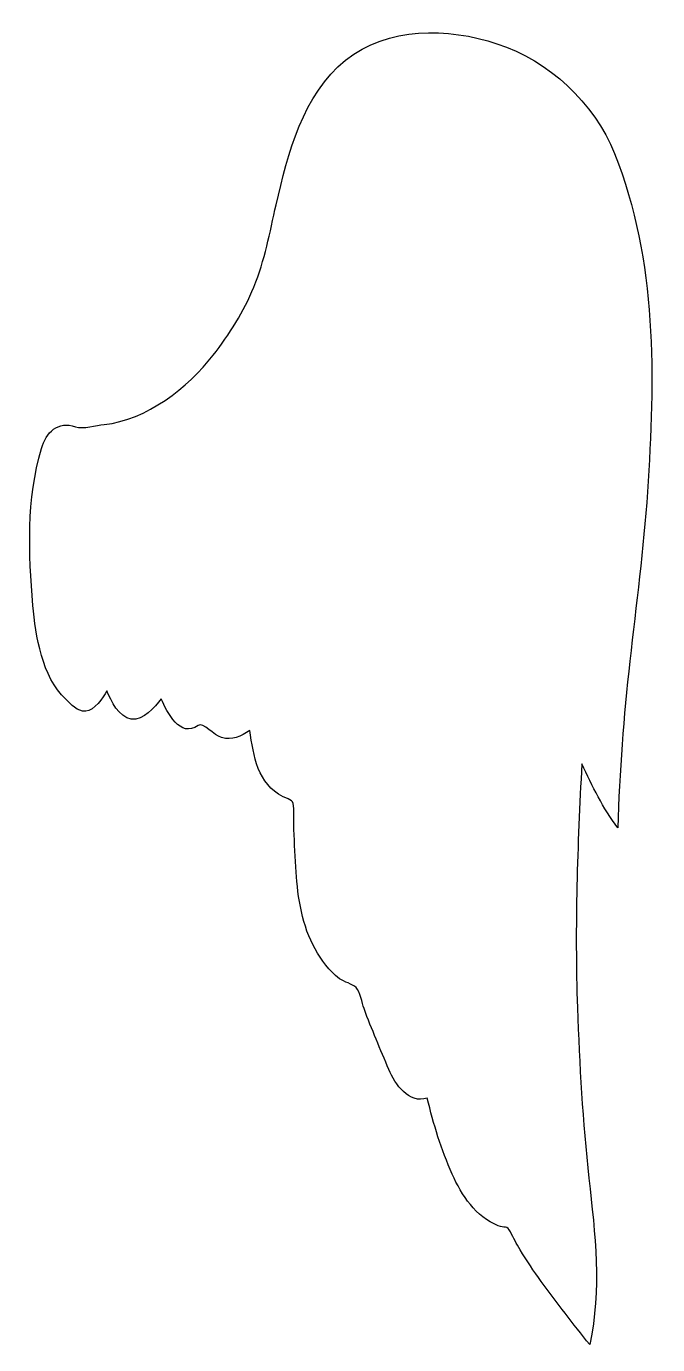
# Model space of a CAD drawing. Header units: centimetres. Extents: x -4.5 to 4.5, y -9.3 to 9.4.
import ezdxf

# ---------------------------------------------------------------- set-up
doc = ezdxf.new("R2010")
doc.units = ezdxf.units.CM
doc.header["$MEASUREMENT"] = 0
doc.layers.add('Camada 1', color=7, linetype='Continuous')

msp = doc.modelspace()

# ---------------------------------------------------------------- linework, layer by layer
at = {"layer": 'Camada 1'}
msp.add_open_spline([(-4.3794, 1.18576), (-4.34254, 0.75097), (-4.25052, 0.17047), (-3.91363, -0.15028), (-3.91363, -0.15028), (-3.83793, -0.22217), (-3.74842, -0.32924), (-3.62973, -0.32038), (-3.62973, -0.32038), (-3.50178, -0.31093), (-3.38631, -0.13157), (-3.33041, -0.03228), (-3.33041, -0.03228), (-3.26432, -0.17478), (-3.16176, -0.40439), (-2.98026, -0.43257), (-2.98026, -0.43257), (-2.80526, -0.45958), (-2.65241, -0.26101), (-2.55513, -0.14592), (-2.55513, -0.14592), (-2.47398, -0.33436), (-2.28412, -0.71099), (-2.02983, -0.52314), (-2.02983, -0.52314), (-1.96609, -0.47596), (-1.79258, -0.66834), (-1.69944, -0.6956), (-1.69944, -0.6956), (-1.54222, -0.74169), (-1.42515, -0.6789), (-1.2932, -0.59469), (-1.2932, -0.59469), (-1.242, -0.95394), (-1.18393, -1.36108), (-0.81907, -1.53862), (-0.81907, -1.53862), (-0.70797, -1.59273), (-0.66857, -1.5822), (-0.66857, -1.71033), (-0.66857, -1.71033), (-0.66857, -1.80944), (-0.66894, -1.90803), (-0.66566, -2.00693), (-0.66566, -2.00693), (-0.65912, -2.20881), (-0.64915, -2.40978), (-0.63608, -2.61145), (-0.63608, -2.61145), (-0.61303, -2.96594), (-0.54641, -3.39308), (-0.36581, -3.70421), (-0.36581, -3.70421), (-0.27104, -3.86778), (-0.17211, -4.01716), (-0.0182, -4.13135), (-0.0182, -4.13135), (0.04588, -4.17892), (0.16606, -4.20379), (0.21815, -4.25713), (0.21815, -4.25713), (0.27641, -4.31671), (0.3011, -4.47769), (0.33105, -4.55722), (0.33105, -4.55722), (0.44143, -4.85038), (0.56068, -5.13846), (0.68538, -5.42579), (0.68538, -5.42579), (0.77579, -5.6342), (0.96586, -5.91919), (1.23087, -5.83206), (1.23087, -5.83206), (1.31927, -6.20705), (1.42984, -6.56125), (1.58554, -6.91394), (1.58554, -6.91394), (1.71878, -7.21546), (1.9232, -7.52566), (2.2394, -7.64946), (2.2394, -7.64946), (2.33126, -7.68542), (2.36645, -7.64097), (2.41384, -7.73587), (2.41384, -7.73587), (2.45758, -7.82337), (2.50115, -7.90743), (2.55219, -7.99074), (2.55219, -7.99074), (2.64694, -8.14594), (2.74407, -8.29845), (2.85334, -8.44402), (2.85334, -8.44402), (3.08078, -8.74697), (3.30353, -9.04883), (3.54258, -9.34307), (3.54258, -9.34307), (3.71377, -8.55599), (3.61846, -7.76602), (3.53099, -6.97402), (3.53099, -6.97402), (3.44185, -6.16863), (3.39645, -5.35556), (3.36761, -4.54612), (3.36761, -4.54612), (3.32655, -3.38764), (3.36761, -2.22734), (3.4304, -1.07069), (3.4304, -1.07069), (3.58254, -1.39126), (3.72739, -1.69947), (3.94285, -1.98337), (3.94285, -1.98337), (3.96357, -1.18433), (4.02564, -0.40084), (4.11367, 0.39349), (4.11367, 0.39349), (4.20262, 1.19584), (4.31007, 1.99692), (4.3633, 2.80268), (4.3633, 2.80268), (4.47059, 4.42349), (4.50816, 6.08862), (3.89515, 7.6218), (3.89515, 7.6218), (3.60215, 8.35425), (2.96265, 8.94347), (2.22277, 9.18726), (2.22277, 9.18726), (1.52514, 9.41708), (0.6644, 9.43377), (0.06898, 8.95236), (0.06898, 8.95236), (-0.53623, 8.46299), (-0.75586, 7.61563), (-0.91961, 6.8939), (-0.91961, 6.8939), (-1.01126, 6.4902), (-1.07989, 6.10698), (-1.23764, 5.7209), (-1.23764, 5.7209), (-1.3816, 5.36892), (-1.58289, 5.04783), (-1.81597, 4.74866), (-1.81597, 4.74866), (-2.17213, 4.29085), (-2.76879, 3.82325), (-3.36585, 3.76298), (-3.36585, 3.76298), (-3.48457, 3.75099), (-3.65991, 3.69112), (-3.77553, 3.73179), (-3.77553, 3.73179), (-4.02331, 3.81908), (-4.19267, 3.64773), (-4.25966, 3.42064), (-4.25966, 3.42064), (-4.47324, 2.69547), (-4.44221, 1.93072), (-4.3794, 1.18576)], degree=3, knots=[0, 0, 0, 0, 0.02439024, 0.02439024, 0.02439024, 0.02439024, 0.04878049, 0.04878049, 0.04878049, 0.04878049, 0.07317073, 0.07317073, 0.07317073, 0.07317073, 0.09756098, 0.09756098, 0.09756098, 0.09756098, 0.12195122, 0.12195122, 0.12195122, 0.12195122, 0.14634146, 0.14634146, 0.14634146, 0.14634146, 0.17073171, 0.17073171, 0.17073171, 0.17073171, 0.19512195, 0.19512195, 0.19512195, 0.19512195, 0.2195122, 0.2195122, 0.2195122, 0.2195122, 0.24390244, 0.24390244, 0.24390244, 0.24390244, 0.26829268, 0.26829268, 0.26829268, 0.26829268, 0.29268293, 0.29268293, 0.29268293, 0.29268293, 0.31707317, 0.31707317, 0.31707317, 0.31707317, 0.34146341, 0.34146341, 0.34146341, 0.34146341, 0.36585366, 0.36585366, 0.36585366, 0.36585366, 0.3902439, 0.3902439, 0.3902439, 0.3902439, 0.41463415, 0.41463415, 0.41463415, 0.41463415, 0.43902439, 0.43902439, 0.43902439, 0.43902439, 0.46341463, 0.46341463, 0.46341463, 0.46341463, 0.48780488, 0.48780488, 0.48780488, 0.48780488, 0.51219512, 0.51219512, 0.51219512, 0.51219512, 0.53658537, 0.53658537, 0.53658537, 0.53658537, 0.56097561, 0.56097561, 0.56097561, 0.56097561, 0.58536585, 0.58536585, 0.58536585, 0.58536585, 0.6097561, 0.6097561, 0.6097561, 0.6097561, 0.63414634, 0.63414634, 0.63414634, 0.63414634, 0.65853659, 0.65853659, 0.65853659, 0.65853659, 0.68292683, 0.68292683, 0.68292683, 0.68292683, 0.70731707, 0.70731707, 0.70731707, 0.70731707, 0.73170732, 0.73170732, 0.73170732, 0.73170732, 0.75609756, 0.75609756, 0.75609756, 0.75609756, 0.7804878, 0.7804878, 0.7804878, 0.7804878, 0.80487805, 0.80487805, 0.80487805, 0.80487805, 0.82926829, 0.82926829, 0.82926829, 0.82926829, 0.85365854, 0.85365854, 0.85365854, 0.85365854, 0.87804878, 0.87804878, 0.87804878, 0.87804878, 0.90243902, 0.90243902, 0.90243902, 0.90243902, 0.92682927, 0.92682927, 0.92682927, 0.92682927, 0.95121951, 0.95121951, 0.95121951, 0.95121951, 1, 1, 1, 1], dxfattribs=at)

doc.saveas('drawing.dxf')
